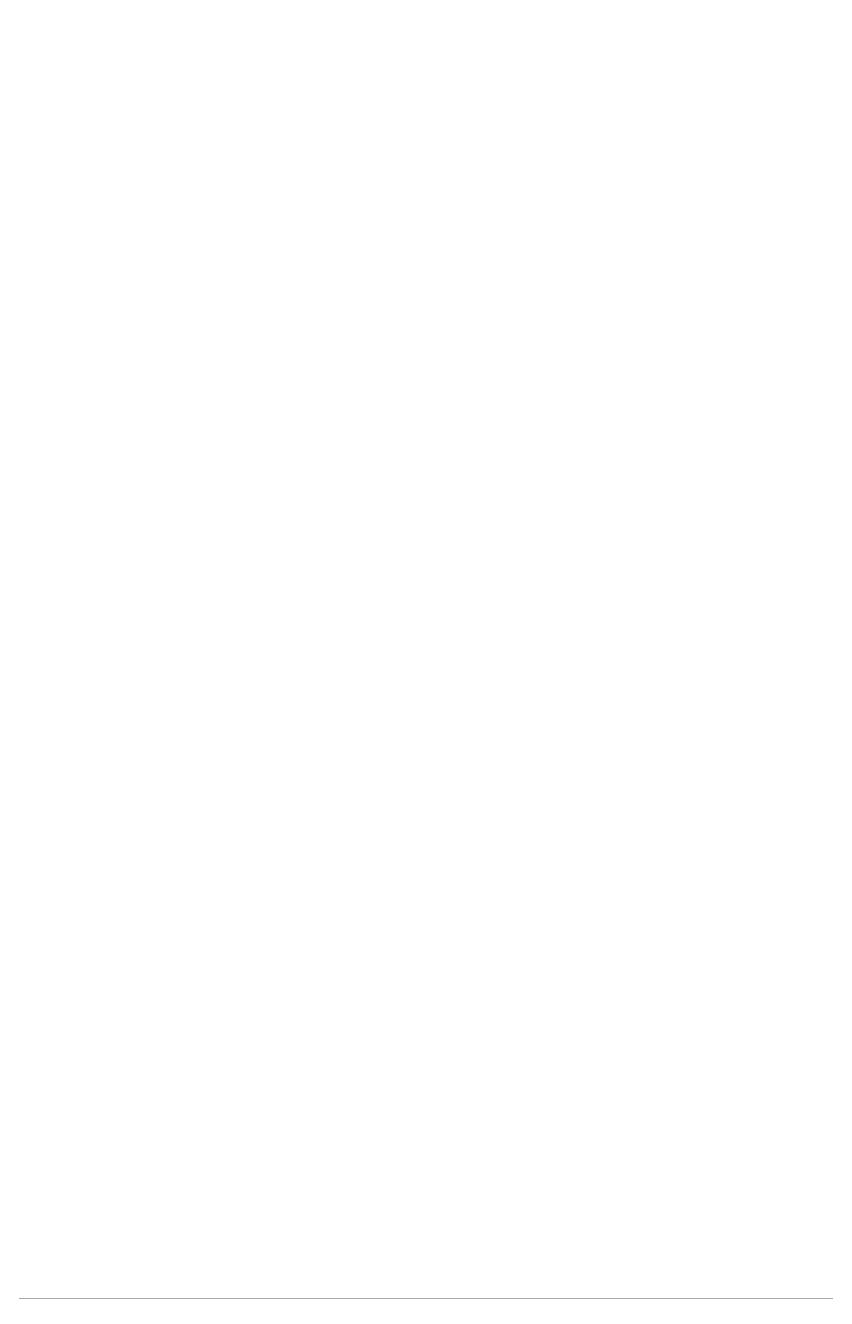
# Model space of a CAD drawing. Header units: millimetres. Extents: x 2163745 to 2518004, y -1043843 to -896215.
# Drawn here: x 2340139 to 2361338, y -1043843 to -1010146 of the extents above; entities that cross this region are included whole.
import ezdxf
from ezdxf.enums import TextEntityAlignment as Align

# ---------------------------------------------------------------- set-up
doc = ezdxf.new("R2010")
doc.units = ezdxf.units.MM
doc.header["$LTSCALE"] = 250
doc.header["$MEASUREMENT"] = 0
doc.linetypes.add('HIDDEN', pattern=[0.375, 0.25, -0.125])
doc.layers.get('0').update_dxf_attribs({"lineweight": 20})
doc.layers.get('DEFPOINTS').update_dxf_attribs({"color": 185, "lineweight": 20})
for name, color, linetype in [('BORDER', 3, 'Continuous'), ('CDC.03.BORDER', 3, 'Continuous'), ('CDC.04.HIDDEN', 8, 'HIDDEN'), ('CDC.05.STEEL', 4, 'Continuous'), ('CDC.06.TEXT', 2, 'Continuous'), ('CDC.11.NOTE', 8, 'Continuous')]:
    doc.layers.add(name, color=color, linetype=linetype)
doc.layers.add('CDC.02.DIM', color=1, linetype='Continuous', lineweight=18)
doc.layers.add('CDC_02.DIM', color=1, linetype='Continuous', lineweight=18)
doc.styles.add('ARIAL', font='arial.ttf', dxfattribs={"width": 0.85})
doc.styles.add('vnsimplex', font='vnsimplex.shx', dxfattribs={"width": 0.65})
doc.dimstyles.new('DIM1-25', dxfattribs={"dimscale": 1.2, "dimtxt": 250, "dimasz": 125, "dimexe": 125, "dimexo": 0.06, "dimgap": 100, "dimtad": 1, "dimdec": 0, "dimzin": 0, "dimdsep": 46, "dimtxsty": 'vnsimplex', "dimblk": 'ARCHTICK', "dimcen": 100, "dimdle": 125, "dimclrd": 256, "dimclre": 1, "dimclrt": 2, "dimadec": 0, "dimazin": 0, "dimtfac": 1, "dimtdec": 0, "dimtix": 1, "dimtmove": 2, "dimatfit": 0, "dimfxl": 1, "dimtolj": 1, "dimtzin": 0, "dimarcsym": 0})

# ---------------------------------------------------------------- blocks, each defined once
blk = doc.blocks.new('_ARCHTICK')
at = {"color": 0, "linetype": 'ByBlock', "ltscale": 4, "const_width": 0.15}
blk.add_lwpolyline([(-0.5, -0.5), (0.5, 0.5)], dxfattribs=at)
blk = doc.blocks.new('*D246')
at = {"layer": 'CDC.02.DIM', "lineweight": -2, "transparency": 16777216}
blk.add_line((2350026, -1011780), (2353756, -1011780), dxfattribs=at)
at = {"layer": 'CDC.02.DIM', "color": 1, "lineweight": -2, "transparency": 16777216}
for p, q in [((2350176, -1012524), (2350176, -1011630)), ((2353606, -1012524), (2353606, -1011630))]:
    blk.add_line(p, q, dxfattribs=at)
at = {"layer": 'DEFPOINTS', "color": 0, "transparency": 16777216}
for p in [(2353606, -1011780), (2350176, -1012524), (2353606, -1012524)]:
    blk.add_point(p, dxfattribs=at)
at = {"layer": 'CDC.02.DIM', "lineweight": -2, "transparency": 16777216, "xscale": 149.9999999999999, "yscale": 149.9999999999999, "zscale": 149.9999999999999, "rotation": 180}
blk.add_blockref('_ARCHTICK', (2350176, -1011780), dxfattribs=at)
at = {"layer": 'CDC.02.DIM', "lineweight": -2, "transparency": 16777216, "xscale": 149.9999999999999, "yscale": 149.9999999999999, "zscale": 149.9999999999999}
blk.add_blockref('_ARCHTICK', (2353606, -1011780), dxfattribs=at)
at = {"layer": 'CDC.02.DIM', "color": 2, "transparency": 16777216, "insert": (2351891, -1011425), "char_height": 300, "attachment_point": 5, "style": 'ARIAL'}
blk.add_mtext('\\A1;B C{\\f.VnArialH|b0|i0|c0|p34;ét}', dxfattribs=at)
blk = doc.blocks.new('*D249')
at = {"layer": 'CDC.02.DIM', "lineweight": -2, "transparency": 16777216}
blk.add_line((2353456, -1011780), (2356111, -1011780), dxfattribs=at)
at = {"layer": 'CDC.02.DIM', "color": 1, "lineweight": -2, "transparency": 16777216}
for p, q in [((2353606, -1012524), (2353606, -1011630)), ((2355961, -1012524), (2355961, -1011630))]:
    blk.add_line(p, q, dxfattribs=at)
at = {"layer": 'DEFPOINTS', "color": 0, "transparency": 16777216}
for p in [(2355961, -1011780), (2353606, -1012524), (2355961, -1012524)]:
    blk.add_point(p, dxfattribs=at)
at = {"layer": 'CDC.02.DIM', "lineweight": -2, "transparency": 16777216, "xscale": 149.9999999999999, "yscale": 149.9999999999999, "zscale": 149.9999999999999, "rotation": 180}
blk.add_blockref('_ARCHTICK', (2353606, -1011780), dxfattribs=at)
at = {"layer": 'CDC.02.DIM', "lineweight": -2, "transparency": 16777216, "xscale": 149.9999999999999, "yscale": 149.9999999999999, "zscale": 149.9999999999999}
blk.add_blockref('_ARCHTICK', (2355961, -1011780), dxfattribs=at)
at = {"layer": 'CDC.02.DIM', "color": 2, "transparency": 16777216, "insert": (2354784, -1011513), "char_height": 300, "attachment_point": 5, "style": 'ARIAL'}
blk.add_mtext('\\A1;{\\fSymbol|b0|i0|c2|p18;\\H0.9583x;³ 300}', dxfattribs=at)
blk = doc.blocks.new('*D250')
at = {"layer": 'CDC.02.DIM', "color": 1, "lineweight": -2, "transparency": 16777216}
for p, q in [((2359284, -1013841), (2360390, -1013841)), ((2359284, -1017590), (2360390, -1017590))]:
    blk.add_line(p, q, dxfattribs=at)
at = {"layer": 'CDC.02.DIM', "lineweight": -2, "transparency": 16777216}
blk.add_line((2360240, -1013691), (2360240, -1017740), dxfattribs=at)
at = {"layer": 'DEFPOINTS', "color": 0, "transparency": 16777216}
for p in [(2359284, -1013841), (2359284, -1017590), (2360240, -1017590)]:
    blk.add_point(p, dxfattribs=at)
at = {"layer": 'CDC.02.DIM', "lineweight": -2, "transparency": 16777216, "xscale": 149.9999999999999, "yscale": 149.9999999999999, "zscale": 149.9999999999999}
for p, rotation in [((2360240, -1013841), 90), ((2360240, -1017590), 270)]:
    blk.add_blockref('_ARCHTICK', p, dxfattribs=dict(at, rotation=rotation))
at = {"layer": 'CDC.02.DIM', "color": 2, "transparency": 16777216, "insert": (2359932, -1015716), "char_height": 300, "attachment_point": 5, "rotation": 90, "style": 'ARIAL'}
blk.add_mtext('\\A1;H DẦM', dxfattribs=at)
blk = doc.blocks.new('*D251')
at = {"layer": 'CDC.02.DIM', "lineweight": -2, "transparency": 16777216}
blk.add_line((2350326, -1011780), (2347671, -1011780), dxfattribs=at)
at = {"layer": 'CDC.02.DIM', "color": 1, "lineweight": -2, "transparency": 16777216}
for p, q in [((2347821, -1012524), (2347821, -1011630)), ((2350176, -1012524), (2350176, -1011630))]:
    blk.add_line(p, q, dxfattribs=at)
at = {"layer": 'DEFPOINTS', "color": 0, "transparency": 16777216}
for p in [(2347821, -1011780), (2347821, -1012524), (2350176, -1012524)]:
    blk.add_point(p, dxfattribs=at)
at = {"layer": 'CDC.02.DIM', "lineweight": -2, "transparency": 16777216, "xscale": 149.9999999999999, "yscale": 149.9999999999999, "zscale": 149.9999999999999, "rotation": 180}
blk.add_blockref('_ARCHTICK', (2347821, -1011780), dxfattribs=at)
at = {"layer": 'CDC.02.DIM', "lineweight": -2, "transparency": 16777216, "xscale": 149.9999999999999, "yscale": 149.9999999999999, "zscale": 149.9999999999999}
blk.add_blockref('_ARCHTICK', (2350176, -1011780), dxfattribs=at)
at = {"layer": 'CDC.02.DIM', "color": 2, "transparency": 16777216, "insert": (2348998, -1011513), "char_height": 300, "attachment_point": 5, "style": 'ARIAL'}
blk.add_mtext('\\A1;{\\fSymbol|b0|i0|c2|p18;\\H0.9583x;³ 30\\fArial|b0|i0|c0|p34;0}', dxfattribs=at)
blk = doc.blocks.new('*D252')
at = {"layer": 'CDC.02.DIM', "color": 1, "lineweight": -2, "transparency": 16777216}
for p, q in [((2350176, -1020055), (2350176, -1021088)), ((2353606, -1020055), (2353606, -1021088))]:
    blk.add_line(p, q, dxfattribs=at)
at = {"layer": 'CDC.02.DIM', "lineweight": -2, "transparency": 16777216}
blk.add_line((2350026, -1020938), (2353756, -1020938), dxfattribs=at)
at = {"layer": 'DEFPOINTS', "color": 0, "transparency": 16777216}
for p in [(2350176, -1020055), (2353606, -1020055), (2353606, -1020938)]:
    blk.add_point(p, dxfattribs=at)
at = {"layer": 'CDC.02.DIM', "lineweight": -2, "transparency": 16777216, "xscale": 149.9999999999999, "yscale": 149.9999999999999, "zscale": 149.9999999999999, "rotation": 180}
blk.add_blockref('_ARCHTICK', (2350176, -1020938), dxfattribs=at)
at = {"layer": 'CDC.02.DIM', "lineweight": -2, "transparency": 16777216, "xscale": 149.9999999999999, "yscale": 149.9999999999999, "zscale": 149.9999999999999}
blk.add_blockref('_ARCHTICK', (2353606, -1020938), dxfattribs=at)
at = {"layer": 'CDC.02.DIM', "color": 2, "transparency": 16777216, "insert": (2351891, -1020584), "char_height": 300, "attachment_point": 5, "style": 'ARIAL'}
blk.add_mtext('\\A1;B C{\\f.VnArialH|b0|i0|c0|p34;ét}', dxfattribs=at)
blk = doc.blocks.new('D')
at = {"layer": 'CDC_02.DIM'}
for p, q in [((150, 0), (-150, 0)), ((106, 106), (-106, -106))]:
    blk.add_line(p, q, dxfattribs=at)

msp = doc.modelspace()

# ---------------------------------------------------------------- linework, layer by layer
at = {"layer": 'BORDER', "color": 6, "ltscale": 2}
msp.add_lwpolyline([(2175289.6, -974565.3), (2518003.6, -974565.3), (2518003.6, -1043842.6), (2175289.6, -1043842.6)], close=True, dxfattribs=at)
at = {"layer": 'CDC.02.DIM'}
for p, q in [((2347820.6, -1014159.4), (2347820.6, -1013359.4)), ((2353111.6, -1013519.4), (2347821.6, -1013519.4)), ((2353673.8, -1017590.4), (2353673.8, -1014081.5)), ((2353354.8, -1017590.4), (2353827.1, -1017590.4))]:
    msp.add_line(p, q, dxfattribs=at)
msp.add_arc((2353111.6, -1014081.5), 562.2, 0, 90, dxfattribs=at)
at = {"layer": 'CDC.03.BORDER'}
for p, q in [((2344950.8, -1013841.1), (2358830.9, -1013841.1)), ((2350175.5, -1017590.4), (2344950.8, -1017590.4)), ((2353606.1, -1017590.4), (2358830.9, -1017590.4)), ((2343728.3, -1021186.1), (2361166.9, -1021186.1))]:
    msp.add_line(p, q, dxfattribs=at)
for points in [[(2344950.8, -1013593.1), (2344950.8, -1015587.6), (2344800.7, -1015587.6), (2345100.8, -1015787.7), (2344950.8, -1015787.7), (2344950.8, -1017709.7)], [(2358830.9, -1013593.1), (2358830.9, -1015587.6), (2358980.9, -1015587.6), (2358680.8, -1015787.7), (2358830.9, -1015787.7), (2358830.9, -1017709.7)], [(2350175.5, -1017590.4), (2350175.5, -1019707.6)], [(2353606.1, -1017590.4), (2353606.1, -1019707.6)], [(2350031.2, -1019707.6), (2351790.8, -1019707.6), (2351790.8, -1019557.5), (2351990.9, -1019857.6), (2351990.9, -1019707.6), (2353757.7, -1019707.6)]]:
    msp.add_lwpolyline(points, dxfattribs=at)
at = {"layer": 'CDC.04.HIDDEN'}
for p, q in [((2344950.8, -1014935.5), (2351140.7, -1014935.5)), ((2351140.7, -1017632.5), (2351140.7, -1014935.5)), ((2352856, -1017632.5), (2352856, -1014935.5)), ((2358830.9, -1014935.5), (2352856, -1014935.5)), ((2352856, -1017632.5), (2351140.7, -1017632.5))]:
    msp.add_line(p, q, dxfattribs=at)
at = {"layer": 'CDC.05.STEEL'}
for p, q in [((2344950.8, -1014019.3), (2348537.2, -1014019.3)), ((2344950.8, -1014194.2), (2348537.2, -1014194.2)), ((2348537.2, -1017494.4), (2348537.2, -1013937.1)), ((2348619.4, -1013937.1), (2348537.2, -1013937.1)), ((2348619.4, -1017494.4), (2348619.4, -1013937.1)), ((2348619.4, -1014019.3), (2349017.2, -1014019.3)), ((2353779.9, -1014019.3), (2348622.3, -1014019.3)), ((2349017.2, -1014194.2), (2348622.3, -1014194.2)), ((2349017.2, -1017494.4), (2349017.2, -1013937.1)), ((2349099.4, -1013937.1), (2349017.2, -1013937.1)), ((2349099.4, -1017494.4), (2349099.4, -1013937.1)), ((2349099.4, -1014019.3), (2349497.2, -1014019.3)), ((2349497.2, -1014194.2), (2349099.4, -1014194.2)), ((2349497.2, -1017494.4), (2349497.2, -1013937.1)), ((2349579.4, -1013937.1), (2349497.2, -1013937.1)), ((2349579.4, -1017494.4), (2349579.4, -1013937.1)), ((2349579.4, -1014019.3), (2349977.2, -1014019.3)), ((2349977.2, -1014194.2), (2349579.4, -1014194.2)), ((2349977.2, -1017494.4), (2349977.2, -1013937.1)), ((2350059.4, -1013937.1), (2349977.2, -1013937.1)), ((2350059.4, -1017494.4), (2350059.4, -1013937.1)), ((2353779.9, -1014194.2), (2350059.4, -1014194.2)), ((2353779.9, -1017494.4), (2353779.9, -1013937.1)), ((2353779.9, -1013937.1), (2353862, -1013937.1)), ((2353862, -1017494.4), (2353862, -1013937.1)), ((2354259.9, -1014019.3), (2353862, -1014019.3)), ((2354259.9, -1014194.2), (2353862, -1014194.2)), ((2354259.9, -1017494.4), (2354259.9, -1013937.1)), ((2354259.9, -1013937.1), (2354342, -1013937.1)), ((2354342, -1017494.4), (2354342, -1013937.1)), ((2354739.9, -1014019.3), (2354342, -1014019.3)), ((2354739.9, -1014194.2), (2354342, -1014194.2)), ((2354739.9, -1017494.4), (2354739.9, -1013937.1)), ((2354739.9, -1013937.1), (2354822, -1013937.1)), ((2354822, -1017494.4), (2354822, -1013937.1)), ((2355219.9, -1014019.3), (2354822, -1014019.3)), ((2355219.9, -1014194.2), (2354822, -1014194.2)), ((2355219.9, -1017494.4), (2355219.9, -1013937.1)), ((2355219.9, -1013937.1), (2355302, -1013937.1)), ((2355302, -1017494.4), (2355302, -1013937.1)), ((2358830.9, -1014019.3), (2355302, -1014019.3)), ((2358830.9, -1014194.2), (2355302, -1014194.2)), ((2350059.4, -1014372.3), (2350328.8, -1014372.3)), ((2350059.4, -1014547.2), (2350153.7, -1014547.2)), ((2350528.8, -1014572.3), (2350528.8, -1015357.1)), ((2353779.9, -1014372.3), (2353452.8, -1014372.3)), ((2353779.9, -1014547.2), (2353628, -1014547.2)), ((2354259.9, -1014372.3), (2353862, -1014372.3)), ((2354259.9, -1014547.2), (2353862, -1014547.2)), ((2354739.9, -1014372.3), (2354342, -1014372.3)), ((2354739.9, -1014547.2), (2354342, -1014547.2)), ((2355219.9, -1014372.3), (2354822, -1014372.3)), ((2355219.9, -1014547.2), (2354822, -1014547.2)), ((2355961.1, -1014372.3), (2355302, -1014372.3)), ((2355961.1, -1014547.2), (2355302, -1014547.2)), ((2355961.1, -1014372.3), (2355961.1, -1014547.2)), ((2350353.7, -1014747.2), (2350353.7, -1015357.1)), ((2348537.2, -1017237.3), (2344950.8, -1017237.3)), ((2349017.2, -1017237.3), (2348619.4, -1017237.3)), ((2349017.2, -1017237.3), (2348622.3, -1017237.3)), ((2349497.2, -1017237.3), (2349099.4, -1017237.3)), ((2349497.2, -1017237.3), (2349099.4, -1017237.3)), ((2349977.2, -1017237.3), (2349579.4, -1017237.3)), ((2349977.2, -1017237.3), (2349579.4, -1017237.3)), ((2350353.7, -1017237.3), (2350059.4, -1017237.3)), ((2353428, -1017237.3), (2353779.9, -1017237.3)), ((2353862, -1017237.3), (2354259.9, -1017237.3)), ((2354342, -1017237.3), (2354739.9, -1017237.3)), ((2354822, -1017237.3), (2355219.9, -1017237.3)), ((2355302, -1017237.3), (2358830.9, -1017237.3)), ((2348537.2, -1017412.3), (2344950.8, -1017412.3)), ((2348619.4, -1017494.4), (2348537.2, -1017494.4)), ((2349017.2, -1017412.3), (2348619.4, -1017412.3)), ((2349017.2, -1017412.3), (2348622.3, -1017412.3)), ((2349099.4, -1017494.4), (2349017.2, -1017494.4)), ((2349497.2, -1017412.3), (2349099.4, -1017412.3)), ((2349497.2, -1017412.3), (2349099.4, -1017412.3)), ((2349579.4, -1017494.4), (2349497.2, -1017494.4)), ((2349977.2, -1017412.3), (2349579.4, -1017412.3)), ((2349977.2, -1017412.3), (2349579.4, -1017412.3)), ((2350059.4, -1017494.4), (2349977.2, -1017494.4)), ((2350353.7, -1017412.3), (2350059.4, -1017412.3)), ((2353428, -1017412.3), (2353779.9, -1017412.3)), ((2353779.9, -1017494.4), (2353862, -1017494.4)), ((2353862, -1017412.3), (2354259.9, -1017412.3)), ((2354259.9, -1017494.4), (2354342, -1017494.4)), ((2354342, -1017412.3), (2354739.9, -1017412.3)), ((2354739.9, -1017494.4), (2354822, -1017494.4)), ((2354822, -1017412.3), (2355219.9, -1017412.3)), ((2355219.9, -1017494.4), (2355302, -1017494.4)), ((2355302, -1017412.3), (2358830.9, -1017412.3))]:
    msp.add_line(p, q, dxfattribs=at)
for points in [[(2348537.2, -1014547.2), (2347820.6, -1014547.2), (2347820.6, -1014372.3), (2348537.2, -1014372.3)], [(2348622.3, -1014372.3), (2349017.2, -1014372.3)], [(2348622.3, -1014547.2), (2349017.2, -1014547.2)], [(2349099.4, -1014372.3), (2349497.2, -1014372.3)], [(2349099.4, -1014547.2), (2349497.2, -1014547.2)], [(2349579.4, -1014372.3), (2349977.2, -1014372.3)], [(2349579.4, -1014547.2), (2349977.2, -1014547.2)], [(2353252.8, -1014572.3), (2353252.8, -1015357.1)], [(2353428, -1014747.2), (2353428, -1015357.1)], [(2350353.7, -1015439.2), (2350353.7, -1016047.1)], [(2350528.8, -1015439.2), (2350528.8, -1016047.1)], [(2353252.8, -1015439.2), (2353252.8, -1016047.1)], [(2353428, -1015439.2), (2353428, -1016047.1)], [(2350353.7, -1016129.3), (2350353.7, -1016735.2)], [(2350528.8, -1016129.3), (2350528.8, -1016735.2)], [(2353252.8, -1016129.3), (2353252.8, -1016735.2)], [(2353428, -1016129.3), (2353428, -1016735.2)], [(2350353.7, -1016817.3), (2350353.7, -1017735.2)], [(2350528.8, -1016817.3), (2350528.8, -1017735.2)], [(2353252.8, -1016817.3), (2353252.8, -1017735.2)], [(2353428, -1016817.3), (2353428, -1017735.2)], [(2353252.8, -1017237.3), (2351295.5, -1017237.3), (2351295.5, -1017237.3), (2350528.8, -1017237.3)], [(2353252.8, -1017412.3), (2351295.5, -1017412.3), (2350528.8, -1017412.3)], [(2350353.7, -1017817.3), (2350353.7, -1018796.9)], [(2350528.8, -1017817.3), (2350528.8, -1018796.9)], [(2353252.8, -1017817.3), (2353252.8, -1018796.9)], [(2353428, -1017817.3), (2353428, -1018796.9)], [(2350353.7, -1018879.1), (2350353.7, -1019707.6)], [(2350528.8, -1018879.1), (2350528.8, -1019707.6)], [(2353252.8, -1018879.1), (2353252.8, -1019707.6)], [(2353428, -1018879.1), (2353428, -1019707.6)]]:
    msp.add_lwpolyline(points, dxfattribs=at)
for points in [[(2353510.1, -1015439.2), (2353510.1, -1015357.1), (2350271.5, -1015357.1), (2350271.5, -1015357.1), (2350271.5, -1015439.2)], [(2353510.1, -1016129.3), (2353510.1, -1016047.1), (2350271.5, -1016047.1), (2350271.5, -1016047.1), (2350271.5, -1016129.3)], [(2353510.1, -1016817.3), (2353510.1, -1016735.2), (2350271.5, -1016735.2), (2350271.5, -1016735.2), (2350271.5, -1016817.3)], [(2353510.1, -1017817.3), (2353510.1, -1017735.2), (2350271.5, -1017735.2), (2350271.5, -1017735.2), (2350271.5, -1017817.3)], [(2353510.1, -1018796.9), (2353510.1, -1018879.1), (2350271.5, -1018879.1), (2350271.5, -1018796.9), (2350271.5, -1018796.9)]]:
    msp.add_lwpolyline(points, close=True, dxfattribs=at)
for centre, start, end in [((2350153.7, -1014747.2), 359.99965, 90.00017), ((2350328.8, -1014572.3), 0, 90), ((2353452.8, -1014572.3), 90, 180), ((2353628, -1014747.2), 90, 180)]:
    msp.add_arc(centre, 200, start, end, dxfattribs=at)
at = {"layer": 'CDC.06.TEXT'}
for p, q in [((2348619.4, -1015885.9), (2349977.2, -1015885.9)), ((2348619.4, -1015885.9), (2348897.7, -1015990.6)), ((2349977.2, -1015885.9), (2349698.9, -1015990.6)), ((2355219.9, -1015885.9), (2353862, -1015885.9)), ((2353862, -1015885.9), (2354140.4, -1015990.6)), ((2355219.9, -1015885.9), (2354941.6, -1015990.6))]:
    msp.add_line(p, q, dxfattribs=at)
at = {"layer": 'CDC.11.NOTE'}
for p, q in [((2351890.8, -1015452.7), (2351786.1, -1015174.4)), ((2351890.8, -1016070.8), (2351786.1, -1015792.4)), ((2351890.8, -1016735.2), (2351786.1, -1016456.8))]:
    msp.add_line(p, q, dxfattribs=at)
for points in [[(2347776, -1012799.9), (2351890.8, -1012799.9), (2351890.8, -1016735.2)], [(2347807.8, -1018569.2), (2349298.3, -1018569.2), (2349298.3, -1015885.9)], [(2356031.5, -1018569.2), (2354541, -1018569.2), (2354541, -1015885.9)]]:
    msp.add_lwpolyline(points, dxfattribs=at)
at = {"layer": 'DEFPOINTS', "linetype": 'HIDDEN', "ltscale": 0.1}
msp.add_line((2343681.2, -1010402.5), (2361166.9, -1010402.5), dxfattribs=at)

# ---------------------------------------------------------------- block references
at = {"layer": 'CDC.02.DIM', "xscale": -1}
for p in [(2347820.6, -1013519.4), (2353673.8, -1017590.4)]:
    msp.add_blockref('D', p, dxfattribs=at)

# ---------------------------------------------------------------- texts
at = {"layer": 'CDC.06.TEXT', "color": 4, "style": 'ARIAL', "width": 0.85}
msp.add_text('7.4. NÚT GIỮA TẦNG MÁI:', height=350, dxfattribs=at).set_placement((2344375.4, -1010891.2), align=Align.MIDDLE_LEFT)
at = {"layer": 'CDC.06.TEXT', "style": 'ARIAL', "width": 0.75}
for s, p in [('CỐT THÉP ĐAI a100', (2348414.6, -1012675.5)), ('TRONG PHẠM VI NÚT KHUNG', (2347824.8, -1013172.8))]:
    msp.add_text(s, height=250, dxfattribs=at).set_placement(p)
at = {"layer": 'CDC.06.TEXT', "style": 'ARIAL', "width": 0.7}
for s, p in [('THÉP ĐAI', (2348517.7, -1018275.6)), ('THÉP ĐAI', (2355321.5, -1018275.6)), ('VỊ TRÍ VÀ SỐ LƯỢNG CÁC THANH THÉP NEO', (2356876.9, -1019054.2)), ('CỦA DẦM VÀ CỘT THEO BẢN VẼ CHI TIẾT', (2356876.9, -1019641))]:
    msp.add_text(s, height=250, dxfattribs=at).set_placement(p, align=Align.MIDDLE)
at = {"layer": 'CDC.06.TEXT', "insert": (2352878.5, -1013254.3), "char_height": 252, "attachment_point": 5, "style": 'ARIAL'}
msp.add_mtext('L neo1', dxfattribs=at)

# ---------------------------------------------------------------- dimensions: what is measured, and where the dimension line sits
at = {"layer": 'CDC.02.DIM'}
for base, p1, p2, angle, text, picture, middle in [((2347820.6, -1011779.8), (2350175.5, -1012524), (2347820.6, -1012524), 180, '{\\fSymbol|b0|i0|c2|p18;\\H0.9583x;³ 30\\fArial|b0|i0|c0|p34;0}', '*D251', (2348998, -1011512.6)), ((2360240.1, -1017590.4), (2359284.2, -1013841.1), (2359284.2, -1017590.4), 90, 'H DẦM', '*D250', (2359932.3, -1015715.8))]:
    dim = msp.add_linear_dim(base=base, p1=p1, p2=p2, angle=angle, text=text, dimstyle='DIM1-25', override={"dimtxsty": 'ARIAL'}, dxfattribs=at)
    dim.commit()
    dim.dimension.update_dxf_attribs({"geometry": picture, "text_midpoint": middle})
for base, p1, p2, text, picture, middle in [((2353606.1, -1011779.8), (2350175.5, -1012524), (2353606.1, -1012524), 'B C{\\f.VnArialH|b0|i0|c0|p34;ét}', '*D246', (2351890.8, -1011425.2)), ((2355961.1, -1011779.8), (2353606.1, -1012524), (2355961.1, -1012524), '{\\fSymbol|b0|i0|c2|p18;\\H0.9583x;³ 300}', '*D249', (2354783.6, -1011513.2)), ((2353606.1, -1020938.5), (2350175.5, -1020054.6), (2353606.1, -1020054.6), 'B C{\\f.VnArialH|b0|i0|c0|p34;ét}', '*D252', (2351890.8, -1020583.8))]:
    dim = msp.add_linear_dim(base=base, p1=p1, p2=p2, text=text, dimstyle='DIM1-25', override={"dimtxsty": 'ARIAL'}, dxfattribs=at)
    dim.commit()
    dim.dimension.update_dxf_attribs({"geometry": picture, "text_midpoint": middle})

# ---------------------------------------------------------------- next in the draw order: wipeouts: each hides what was drawn before it
at = {"color": 6, "ltscale": 2}
msp.add_wipeout([(2175289.6, -974565.3), (2518003.6, -974565.3), (2518003.6, -1043842.6), (2175289.6, -1043842.6)], dxfattribs=at).dxf.layer = 'BORDER'

doc.saveas('drawing.dxf')
